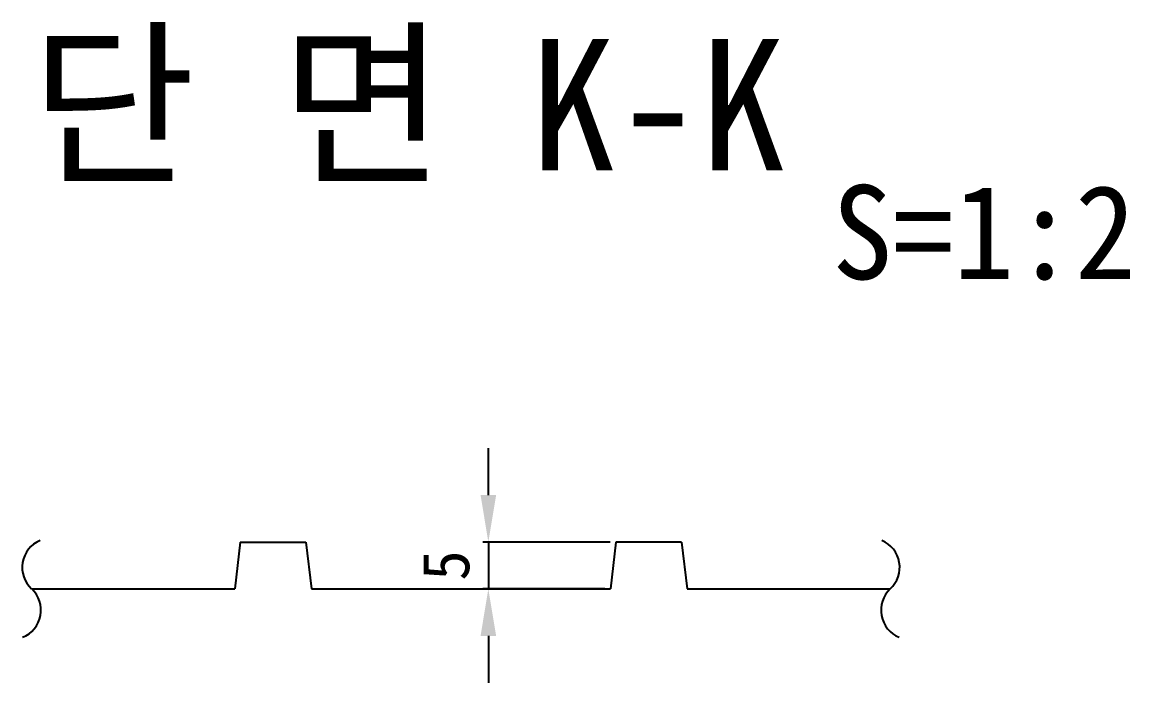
# Model space of a CAD drawing. Header units: millimetres. Extents: x -349 to 5904, y -2394 to 1429.
# Drawn here: x 1727.5 to 1845.4, y -2394.3 to -2324 of the extents above; entities that cross this region are included whole.
import ezdxf

# ---------------------------------------------------------------- set-up
doc = ezdxf.new("R2010")
doc.units = ezdxf.units.MM
doc.header["$LTSCALE"] = 60
for name, color, linetype in [('TN-DIMS', 1, 'Continuous'), ('TN-STEL', 4, 'Continuous'), ('TN-TEX1', 6, 'Continuous')]:
    doc.layers.add(name, color=color, linetype=linetype)
doc.styles.add('D', font='GulimChe.ttf')
doc.dimstyles.new('D', dxfattribs={"dimtxt": 2.5, "dimasz": 2.5, "dimexe": 1.25, "dimexo": 2, "dimgap": 1, "dimtad": 1, "dimdec": 0, "dimtxsty": 'D', "dimcen": 2.5, "dimclrd": 1, "dimclre": 1, "dimclrt": 7, "dimadec": 0, "dimazin": 0, "dimtfac": 1, "dimtdec": 0, "dimtmove": 0, "dimatfit": 3, "dimfxl": 0, "dimarcsym": 0})

# ---------------------------------------------------------------- blocks, each defined once
blk = doc.blocks.new('*D54')
at = {"layer": 'DEFPOINTS', "color": 0, "ltscale": 0.5}
for p in [(1790.68, -2379.31), (1777.11, -2384.31), (1790.1, -2384.31)]:
    blk.add_point(p, dxfattribs=at)
at = {"layer": 'TN-DIMS', "color": 1, "lineweight": -2, "ltscale": 0.5}
for p, q in [((1777.11, -2374.31), (1777.11, -2369.31)), ((1790.08, -2379.31), (1776.51, -2379.31)), ((1777.11, -2379.31), (1777.11, -2384.31)), ((1789.5, -2384.31), (1776.51, -2384.31)), ((1777.11, -2389.31), (1777.11, -2394.31))]:
    blk.add_line(p, q, dxfattribs=at)
at = {"layer": 'TN-DIMS', "color": 1, "ltscale": 0.5}
for points in [[(1776.28, -2374.31), (1777.94, -2374.31), (1777.11, -2379.31)], [(1776.28, -2389.31), (1777.94, -2389.31), (1777.11, -2384.31)]]:
    blk.add_solid(points, dxfattribs=at)
at = {"layer": 'TN-DIMS', "color": 3, "ltscale": 0.5, "insert": (1772.62, -2381.81), "char_height": 5, "attachment_point": 5, "rotation": 90, "style": 'D'}
blk.add_mtext('5', dxfattribs=at)

msp = doc.modelspace()

# ---------------------------------------------------------------- linework, layer by layer
at = {"layer": 'TN-STEL', "ltscale": 0.5}
for p, q in [((1750.7, -2379.31), (1750.12, -2384.31)), ((1750.7, -2379.31), (1757.7, -2379.31)), ((1757.7, -2379.31), (1758.28, -2384.31)), ((1790.68, -2379.31), (1790.1, -2384.31)), ((1797.68, -2379.31), (1790.68, -2379.31)), ((1797.68, -2379.31), (1798.26, -2384.31)), ((1728.51, -2384.31), (1750.12, -2384.31)), ((1758.28, -2384.31), (1790.1, -2384.31)), ((1798.26, -2384.31), (1819.87, -2384.31))]:
    msp.add_line(p, q, dxfattribs=at)
for centre, start, end in [((1730.6, -2382.01), 112.8069, 227.5924), ((1817.78, -2382.01), 312.4076, 67.1931), ((1726.38, -2386.57), 291.9734, 46.7588), ((1822.01, -2386.57), 133.2412, 248.0266)]:
    msp.add_arc(centre, 3.11, start, end, dxfattribs=at)

# ---------------------------------------------------------------- texts
at = {"layer": 'TN-TEX1', "ltscale": 0.5, "style": 'D'}
for s, height, p in [('단 면 K-K', 14, (1728.37, -2339.75)), ('S=1:2', 10, (1813.69, -2351.32))]:
    msp.add_text(s, height=height, dxfattribs=at).set_placement(p)

# ---------------------------------------------------------------- dimensions: what is measured, and where the dimension line sits
at = {"layer": 'TN-DIMS', "ltscale": 0.5}
dim = msp.add_linear_dim(base=(1777.11, -2384.31), p1=(1790.68, -2379.31), p2=(1790.1, -2384.31), angle=90, dimstyle='D', override={"dimscale": 2, "dimexe": 0.3, "dimexo": 0.3, "dimgap": 1.25, "dimlunit": 6, "dimclrt": 3, "dimtix": 1, "dimtmove": 2}, dxfattribs=at)
dim.commit()
dim.dimension.update_dxf_attribs({"geometry": '*D54', "text_midpoint": (1772.62, -2381.81), "dimtype": 160})

doc.saveas('drawing.dxf')
